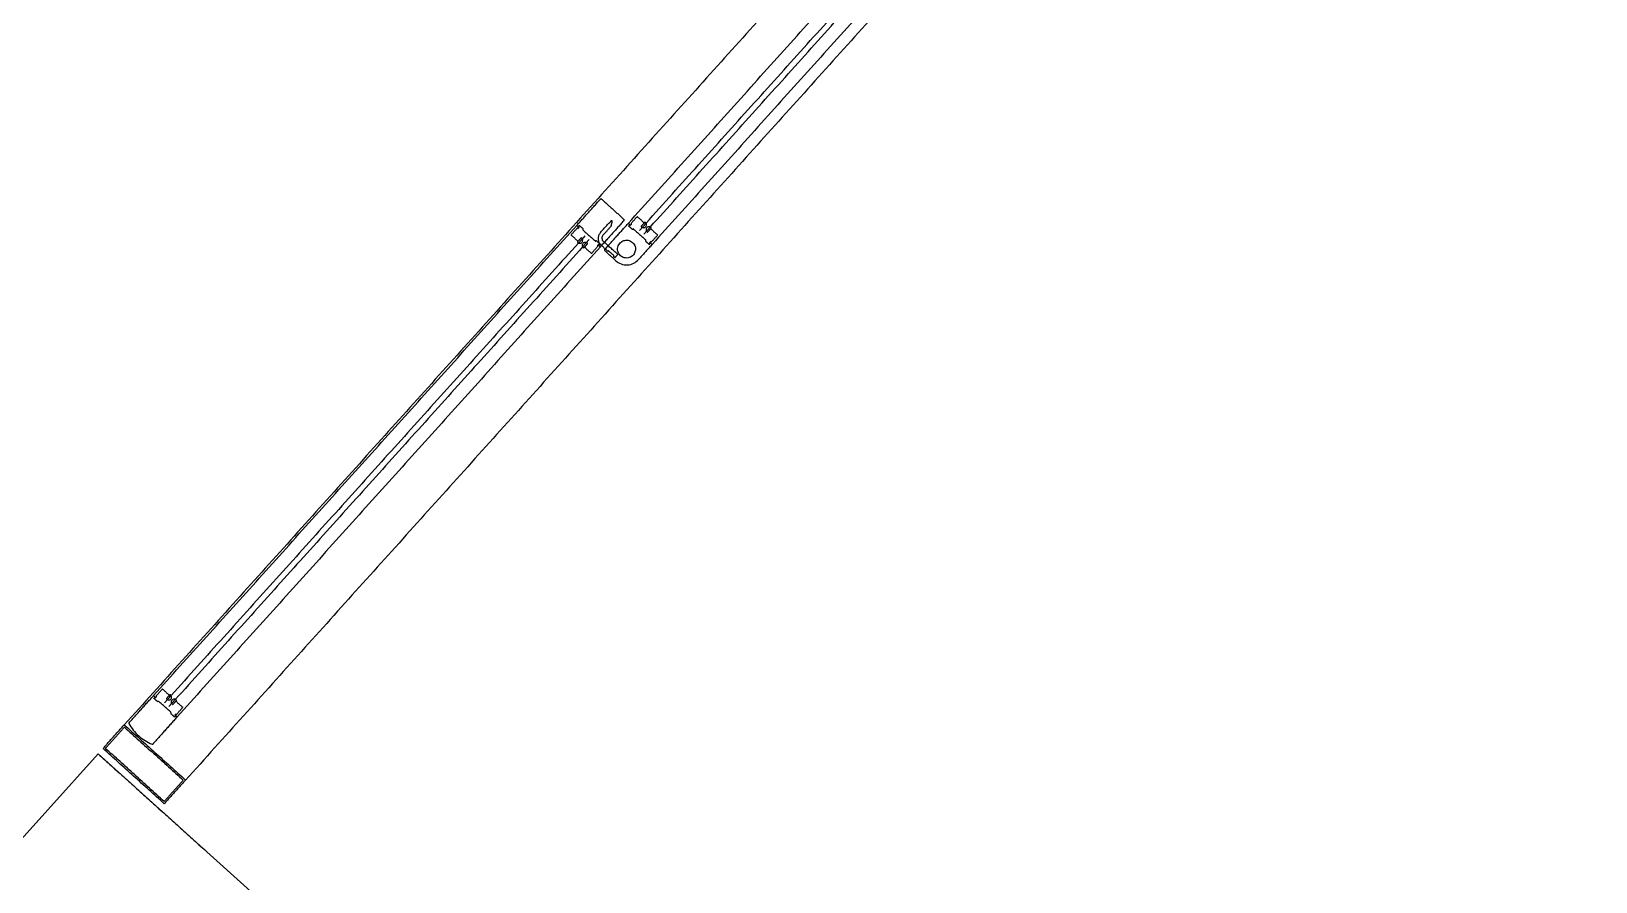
# Model space of a CAD drawing. Header units: millimetres. Extents: x -121354 to 132141, y -64344 to 350.
# Drawn here: x 80973 to 83134, y -30299 to -29124 of the extents above; entities that cross this region are included whole.
import ezdxf

# ---------------------------------------------------------------- set-up
doc = ezdxf.new("R2010")
doc.units = ezdxf.units.MM
for name, color, linetype in [('Block_102ë™_ìƒë¶€ê³¨ì¡°B2_0108', 7, 'CONTINUOUS'), ('Block_SSD_2000', 7, 'CONTINUOUS'), ('Line004', 7, 'CONTINUOUS'), ('Line826', 7, 'CONTINUOUS')]:
    doc.layers.add(name, color=color, linetype=linetype)

msp = doc.modelspace()

# ---------------------------------------------------------------- linework, layer by layer
at = {"layer": 'Block_102ë™_ìƒë¶€ê³¨ì¡°B2_0108'}
msp.add_open_spline([(83018.9, -27952.7), (84906.5, -29652.3)], degree=1, dxfattribs=at)
at = {"layer": 'Block_SSD_2000'}
for points, degree in [([(82380.5, -28661.7, 0), (81101.1, -30082.6, 0)], 1), ([(82465.2, -28738, 0), (81185.9, -30158.9, 0)], 1), ([(81797.7, -29389.7, 0), (82382.6, -28740, 0)], 1), ([(81813.1, -29399.5, 0), (82394, -28754.3, 0)], 1), ([(81819, -29404.9, 0), (82400, -28759.7, 0)], 1), ([(82415.3, -28769.5, 0), (81830.4, -29419.1, 0)], 1), ([(81727, -29392, 0), (81759.1, -29356.3, 0)], 1), ([(81760.5, -29356.2, 0), (81791.7, -29384.3, 0)], 1), ([(81141.5, -30042.2, 0), (81726.3, -29392.7, 0)], 1), ([(81727, -29396.4, 0), (81718.7, -29405.6, 0)], 1), ([(81728.9, -29395, 0), (81726.3, -29392.7, 0)], 1), ([(81727.7, -29396.7, 0), (81727.4, -29396.4, 0)], 1), ([(81729.2, -29395.6, 0), (81728.2, -29396.7, 0)], 1), ([(81729.2, -29395.4, 0), (81729.8, -29392.5, 0)], 1), ([(81729.2, -29395.6, 0), (81729.2, -29395.5, 0), (81729.2, -29395.4, 0)], 2), ([(81729.8, -29392.5, 0), (81735.1, -29397.2, 0)], 1), ([(81735.1, -29397.9, 0), (81735, -29398, 0)], 1), ([(81735, -29399.1, 0), (81751.8, -29414.1, 0)], 1), ([(81758.9, -29402.8, 0), (81773.7, -29386.5, 0)], 1), ([(81791.8, -29385.7, 0), (81759.7, -29421.4, 0)], 1), ([(81762.6, -29406.2, 0), (81773.9, -29393.7, 0)], 1), ([(81764.9, -29426.1, 0), (81797, -29390.4, 0)], 1), ([(81773.9, -29393.7, 0), (81774, -29393.6, 0), (81774.1, -29393.4, 0), (81774.1, -29393.2, 0)], 3), ([(81774.1, -29393.2, 0), (81775.4, -29387.4, 0)], 1), ([(81800.2, -29392, 0), (81797.7, -29389.7, 0)], 1), ([(81800.7, -29392.3, 0), (81797.8, -29393.2, 0)], 1), ([(81797.8, -29393.2, 0), (81803.1, -29397.9, 0)], 1), ([(81800.7, -29392.3, 0), (81800.7, -29392.3, 0), (81800.8, -29392.2, 0)], 2), ([(81800.8, -29392.2, 0), (81801.8, -29391.1, 0)], 1), ([(81801.4, -29390, 0), (81809.7, -29380.8, 0)], 1), ([(81801.8, -29390.7, 0), (81801.4, -29390.4, 0)], 1), ([(81803.8, -29397.9, 0), (81803.9, -29397.8, 0)], 1), ([(81804.9, -29397.7, 0), (81821.7, -29412.8, 0)], 1), ([(81818.9, -29388.6, 0), (81810.2, -29380.7, 0)], 1), ([(81820.3, -29388.5, 0), (81815.6, -29393.7, 0)], 1), ([(81815.6, -29394.4, 0), (81816, -29394.7, 0)], 1), ([(81818.9, -29390, 0), (81818.7, -29390.2, 0)], 1), ([(81821, -29388.5, 0), (81821.4, -29388.8, 0)], 1), ([(81823.8, -29401.8, 0), (81823.4, -29401.4, 0)], 1), ([(81829.2, -29396.5, 0), (81824.5, -29401.7, 0)], 1), ([(81825.9, -29400.2, 0), (81826.1, -29400, 0)], 1), ([(81827.9, -29398, 0), (81827.7, -29398.2, 0)], 1), ([(81829.2, -29395.8, 0), (81828.8, -29395.5, 0)], 1), ([(81829.3, -29397.9, 0), (81838, -29405.8, 0)], 1), ([(81737.7, -29407, 0), (81156.9, -30052, 0)], 1), ([(81743.6, -29412.3, 0), (81162.8, -30057.4, 0)], 1), ([(81759, -29422.2, 0), (81174.2, -30071.7, 0)], 1), ([(81727.4, -29413.9, 0), (81718.7, -29406.1, 0)], 1), ([(81727.5, -29415.3, 0), (81732.2, -29410.1, 0)], 1), ([(81727.5, -29416, 0), (81727.9, -29416.4, 0)], 1), ([(81728.8, -29413.8, 0), (81729, -29413.6, 0)], 1), ([(81732.9, -29410.1, 0), (81733.3, -29410.4, 0)], 1), ([(81735.7, -29423.4, 0), (81735.3, -29423, 0)], 1), ([(81736.4, -29423.3, 0), (81741.1, -29418.1, 0)], 1), ([(81737.8, -29421.9, 0), (81738, -29421.6, 0)], 1), ([(81739.8, -29419.6, 0), (81739.6, -29419.9, 0)], 1), ([(81741.1, -29417.4, 0), (81740.7, -29417.1, 0)], 1), ([(81755.3, -29421.8, 0), (81747, -29431.1, 0)], 1), ([(81752.8, -29414.1, 0), (81752.9, -29414, 0)], 1), ([(81753.6, -29413.9, 0), (81758.9, -29418.6, 0)], 1), ([(81755.9, -29419.6, 0), (81754.9, -29420.7, 0)], 1), ([(81754.9, -29421.2, 0), (81755.3, -29421.5, 0)], 1), ([(81756, -29419.6, 0), (81756, -29419.6, 0), (81755.9, -29419.6, 0)], 2), ([(81758.9, -29418.6, 0), (81756, -29419.6, 0)], 1), ([(81756.5, -29419.9, 0), (81759, -29422.2, 0)], 1), ([(81769.1, -29428.1, 0), (81759.8, -29419.8, 0)], 1), ([(81782.9, -29432.5, 0), (81763.1, -29414.7, 0)], 1), ([(81829.7, -29419.9, 0), (81811.6, -29439.9, 0)], 1), ([(81821.7, -29413.8, 0), (81821.6, -29413.9, 0)], 1), ([(81821.6, -29414.6, 0), (81826.9, -29419.3, 0)], 1), ([(81826.9, -29419.3, 0), (81827.5, -29416.4, 0)], 1), ([(81827.6, -29416.3, 0), (81827.5, -29416.3, 0), (81827.5, -29416.4, 0)], 2), ([(81827.6, -29416.3, 0), (81828.5, -29415.2, 0)], 1), ([(81827.9, -29416.9, 0), (81830.4, -29419.1, 0)], 1), ([(81829, -29415.2, 0), (81829.3, -29415.5, 0)], 1), ([(81829.7, -29415.4, 0), (81838, -29406.2, 0)], 1), ([(81737.8, -29423.3, 0), (81746.5, -29431.1, 0)], 1), ([(81780.6, -29441.6, 0), (81765, -29427.5, 0)], 1), ([(81769.8, -29428.1, 0), (81769.9, -29428, 0)], 1), ([(81777.4, -29434.2, 0), (81770.4, -29427.9, 0)], 1), ([(81777.2, -29434.8, 0), (81777.4, -29434.7, 0)], 1), ([(81778.9, -29437, 0), (81777.3, -29435.5, 0)], 1), ([(81779.3, -29437, 0), (81783, -29432.9, 0)], 1), ([(81107.8, -30079.7, 0), (81140.8, -30043, 0)], 1), ([(81144, -30044.5, 0), (81141.5, -30042.2, 0)], 1), ([(81141.7, -30045.7, 0), (81144.5, -30044.8, 0)], 1), ([(81146.9, -30050.4, 0), (81141.7, -30045.7, 0)], 1), ([(81144.5, -30044.8, 0), (81144.6, -30044.8, 0), (81144.6, -30044.7, 0)], 2), ([(81144.6, -30044.7, 0), (81145.6, -30043.6, 0)], 1), ([(81145.2, -30042.6, 0), (81153.6, -30033.3, 0)], 1), ([(81145.6, -30043.2, 0), (81145.3, -30042.9, 0)], 1), ([(81162.7, -30041.1, 0), (81154, -30033.3, 0)], 1), ([(81164.1, -30041, 0), (81159.4, -30046.2, 0)], 1), ([(81159.5, -30047, 0), (81159.8, -30047.3, 0)], 1), ([(81162.8, -30042.5, 0), (81162.6, -30042.8, 0)], 1), ([(81164.8, -30041, 0), (81165.2, -30041.3, 0)], 1), ([(81173, -30049.1, 0), (81168.3, -30054.3, 0)], 1), ([(81173, -30048.4, 0), (81172.6, -30048, 0)], 1), ([(81147.7, -30050.3, 0), (81147.6, -30050.4, 0)], 1), ([(81165.5, -30065.3, 0), (81148.8, -30050.2, 0)], 1), ([(81165.4, -30066.5, 0), (81165.5, -30066.4, 0)], 1), ([(81170.7, -30071.9, 0), (81165.5, -30067.2, 0)], 1), ([(81167.6, -30054.3, 0), (81167.3, -30054, 0)], 1), ([(81171.3, -30069, 0), (81170.7, -30071.9, 0)], 1), ([(81171.4, -30068.8, 0), (81171.3, -30068.9, 0), (81171.3, -30069, 0)], 2), ([(81171.4, -30068.8, 0), (81172.4, -30067.7, 0)], 1), ([(81171.7, -30069.4, 0), (81174.2, -30071.7, 0)], 1), ([(81172.8, -30067.7, 0), (81173.1, -30068, 0)], 1), ([(81173.1, -30050.5, 0), (81181.8, -30058.3, 0)], 1), ([(81173.5, -30068, 0), (81181.8, -30058.7, 0)], 1), ([(81071.7, -30115.3, 0), (81101.1, -30082.6, 0)], 1), ([(81074.9, -30115.1, 0), (81101.3, -30085.8, 0)], 1), ([(81101.1, -30082.6, 0), (81185.9, -30158.9, 0)], 1), ([(81101.3, -30085.8, 0), (81182.6, -30159, 0)], 1), ([(81173.5, -30072.4, 0), (81140.5, -30109.1, 0)], 1), ([(81065, -30122.7, 0), (81213.6, -30256.5, 0)], 1), ([(81156.4, -30191.6, 0), (81071.7, -30115.3, 0)], 1), ([(81156.2, -30188.3, 0), (81074.9, -30115.1, 0)], 1), ([(81182.6, -30159, 0), (81156.2, -30188.3, 0)], 1), ([(81185.9, -30158.9, 0), (81156.4, -30191.6, 0)], 1)]:
    msp.add_open_spline(points, degree=degree, dxfattribs=at)
for points, knots in [([(81760.5, -29356.2, 0), (81760.4, -29356.1, 0), (81760.1, -29356, 0), (81759.8, -29356, 0), (81759.5, -29356, 0), (81759.3, -29356.1, 0), (81759.1, -29356.3, 0)], [3.141593, 3.141593, 3.141593, 3.141593, 3.926991, 3.926991, 3.926991, 4.712389, 4.712389, 4.712389, 4.712389]), ([(81727, -29392, 0), (81726.8, -29392.1, 0), (81726.7, -29392.4, 0), (81726.7, -29392.7, 0), (81726.8, -29393, 0), (81726.9, -29393.2, 0), (81727.1, -29393.4, 0)], [4.712389, 4.712389, 4.712389, 4.712389, 5.497787, 5.497787, 5.497787, 6.283185, 6.283185, 6.283185, 6.283185]), ([(81727, -29392, 0), (81726.8, -29392.1, 0), (81726.7, -29392.4, 0), (81726.7, -29392.7, 0), (81726.8, -29393, 0), (81726.9, -29393.2, 0), (81727.1, -29393.4, 0)], [4.712389, 4.712389, 4.712389, 4.712389, 5.497787, 5.497787, 5.497787, 6.283185, 6.283185, 6.283185, 6.283185]), ([(81727.4, -29396.4, 0), (81727.4, -29396.3, 0), (81727.3, -29396.3, 0), (81727.2, -29396.3, 0), (81727.2, -29396.3, 0), (81727.1, -29396.4, 0), (81727, -29396.4, 0)], [3.141593, 3.141593, 3.141593, 3.141593, 3.926991, 3.926991, 3.926991, 4.712389, 4.712389, 4.712389, 4.712389]), ([(81727.7, -29396.7, 0), (81727.8, -29396.7, 0), (81727.9, -29396.8, 0), (81728, -29396.8, 0), (81728, -29396.8, 0), (81728.1, -29396.7, 0), (81728.2, -29396.7, 0)], [0, 0, 0, 0, 0.785398, 0.785398, 0.785398, 1.570796, 1.570796, 1.570796, 1.570796]), ([(81728.9, -29395, 0), (81728.9, -29395.1, 0), (81729, -29395.1, 0), (81729.1, -29395.1, 0), (81729.3, -29395, 0), (81729.3, -29394.9, 0), (81729.3, -29394.8, 0)], [0, 0, 0, 0, 1.047198, 1.047198, 1.047198, 2.094395, 2.094395, 2.094395, 2.094395]), ([(81735, -29398, 0), (81734.9, -29398.2, 0), (81734.8, -29398.4, 0), (81734.8, -29398.6, 0), (81734.8, -29398.8, 0), (81734.9, -29399, 0), (81735, -29399.1, 0)], [4.712389, 4.712389, 4.712389, 4.712389, 5.497787, 5.497787, 5.497787, 6.283185, 6.283185, 6.283185, 6.283185]), ([(81735.1, -29397.9, 0), (81735.2, -29397.8, 0), (81735.2, -29397.7, 0), (81735.2, -29397.6, 0), (81735.2, -29397.4, 0), (81735.1, -29397.3, 0), (81735.1, -29397.2, 0)], [1.570796, 1.570796, 1.570796, 1.570796, 2.356194, 2.356194, 2.356194, 3.141593, 3.141593, 3.141593, 3.141593]), ([(81775.4, -29387.4, 0), (81775.4, -29387.2, 0), (81775.4, -29386.9, 0), (81775.3, -29386.7, 0), (81775.2, -29386.5, 0), (81775, -29386.4, 0), (81774.8, -29386.3, 0), (81774.7, -29386.2, 0), (81774.4, -29386.1, 0), (81774.2, -29386.2, 0), (81774, -29386.2, 0), (81773.8, -29386.3, 0), (81773.7, -29386.5, 0)], [2.094395, 2.094395, 2.094395, 2.094395, 2.748894, 2.748894, 2.748894, 3.403392, 3.403392, 3.403392, 4.057891, 4.057891, 4.057891, 4.712389, 4.712389, 4.712389, 4.712389]), ([(81791.8, -29385.7, 0), (81792, -29385.6, 0), (81792.1, -29385.3, 0), (81792.1, -29385, 0), (81792.1, -29384.7, 0), (81791.9, -29384.5, 0), (81791.7, -29384.3, 0)], [1.570796, 1.570796, 1.570796, 1.570796, 2.356194, 2.356194, 2.356194, 3.141593, 3.141593, 3.141593, 3.141593]), ([(81798.4, -29390.4, 0), (81798.3, -29390.2, 0), (81798, -29390.1, 0), (81797.7, -29390.1, 0), (81797.4, -29390.1, 0), (81797.2, -29390.3, 0), (81797, -29390.4, 0)], [3.141593, 3.141593, 3.141593, 3.141593, 3.926991, 3.926991, 3.926991, 4.712389, 4.712389, 4.712389, 4.712389]), ([(81800.1, -29392.5, 0), (81800.2, -29392.4, 0), (81800.3, -29392.4, 0), (81800.3, -29392.2, 0), (81800.3, -29392.1, 0), (81800.3, -29392, 0), (81800.2, -29392, 0)], [1.047198, 1.047198, 1.047198, 1.047198, 2.094395, 2.094395, 2.094395, 3.141593, 3.141593, 3.141593, 3.141593]), ([(81801.4, -29390, 0), (81801.4, -29390.1, 0), (81801.3, -29390.1, 0), (81801.4, -29390.2, 0), (81801.4, -29390.3, 0), (81801.4, -29390.3, 0), (81801.4, -29390.4, 0)], [4.712389, 4.712389, 4.712389, 4.712389, 5.497787, 5.497787, 5.497787, 6.283185, 6.283185, 6.283185, 6.283185]), ([(81801.8, -29391.1, 0), (81801.8, -29391, 0), (81801.9, -29391, 0), (81801.9, -29390.9, 0), (81801.9, -29390.8, 0), (81801.8, -29390.7, 0), (81801.8, -29390.7, 0)], [1.570796, 1.570796, 1.570796, 1.570796, 2.356194, 2.356194, 2.356194, 3.141593, 3.141593, 3.141593, 3.141593]), ([(81803.1, -29397.9, 0), (81803.2, -29398, 0), (81803.3, -29398, 0), (81803.4, -29398, 0), (81803.6, -29398, 0), (81803.7, -29398, 0), (81803.8, -29397.9, 0)], [0, 0, 0, 0, 0.785398, 0.785398, 0.785398, 1.570796, 1.570796, 1.570796, 1.570796]), ([(81804.9, -29397.7, 0), (81804.8, -29397.6, 0), (81804.6, -29397.5, 0), (81804.4, -29397.5, 0), (81804.2, -29397.5, 0), (81804, -29397.6, 0), (81803.9, -29397.8, 0)], [3.141593, 3.141593, 3.141593, 3.141593, 3.926991, 3.926991, 3.926991, 4.712389, 4.712389, 4.712389, 4.712389]), ([(81810.2, -29380.7, 0), (81810.1, -29380.7, 0), (81810, -29380.7, 0), (81810, -29380.7, 0), (81809.9, -29380.7, 0), (81809.8, -29380.7, 0), (81809.7, -29380.8, 0)], [3.141593, 3.141593, 3.141593, 3.141593, 3.926991, 3.926991, 3.926991, 4.712389, 4.712389, 4.712389, 4.712389]), ([(81815.6, -29393.7, 0), (81815.5, -29393.8, 0), (81815.5, -29393.9, 0), (81815.5, -29394.1, 0), (81815.5, -29394.2, 0), (81815.5, -29394.3, 0), (81815.6, -29394.4, 0)], [4.712389, 4.712389, 4.712389, 4.712389, 5.497787, 5.497787, 5.497787, 6.283185, 6.283185, 6.283185, 6.283185]), ([(81816, -29394.7, 0), (81816.4, -29395.1, 0), (81816.8, -29395.3, 0), (81817.3, -29395.5, 0), (81817.8, -29395.7, 0), (81818.3, -29395.8, 0), (81818.9, -29395.8, 0), (81819.4, -29395.7, 0), (81820, -29395.6, 0), (81820.5, -29395.4, 0), (81820.9, -29395.1, 0), (81821.3, -29394.8, 0), (81821.7, -29394.4, 0), (81822, -29394.1, 0), (81822.2, -29393.7, 0), (81822.4, -29393.2, 0), (81822.6, -29392.7, 0), (81822.7, -29392.1, 0), (81822.7, -29391.6, 0), (81822.6, -29391, 0), (81822.5, -29390.5, 0), (81822.3, -29390, 0), (81822, -29389.5, 0), (81821.7, -29389.1, 0), (81821.4, -29388.8, 0)], [0, 0, 0, 0, 0.392699, 0.392699, 0.392699, 0.785398, 0.785398, 0.785398, 1.178097, 1.178097, 1.178097, 1.570796, 1.570796, 1.570796, 1.963495, 1.963495, 1.963495, 2.356194, 2.356194, 2.356194, 2.748894, 2.748894, 2.748894, 3.141593, 3.141593, 3.141593, 3.141593]), ([(81818.9, -29390, 0), (81819.1, -29389.8, 0), (81819.2, -29389.5, 0), (81819.2, -29389.3, 0), (81819.2, -29389, 0), (81819, -29388.7, 0), (81818.9, -29388.6, 0)], [1.570796, 1.570796, 1.570796, 1.570796, 2.356194, 2.356194, 2.356194, 3.141593, 3.141593, 3.141593, 3.141593]), ([(81821, -29388.5, 0), (81820.9, -29388.4, 0), (81820.8, -29388.3, 0), (81820.6, -29388.3, 0), (81820.5, -29388.3, 0), (81820.4, -29388.4, 0), (81820.3, -29388.5, 0)], [3.141593, 3.141593, 3.141593, 3.141593, 3.926991, 3.926991, 3.926991, 4.712389, 4.712389, 4.712389, 4.712389]), ([(81828.8, -29395.5, 0), (81828.4, -29395.2, 0), (81828, -29394.9, 0), (81827.5, -29394.7, 0), (81827, -29394.5, 0), (81826.5, -29394.4, 0), (81825.9, -29394.5, 0), (81825.3, -29394.5, 0), (81824.8, -29394.6, 0), (81824.3, -29394.9, 0), (81823.9, -29395.1, 0), (81823.5, -29395.4, 0), (81823.1, -29395.8, 0), (81822.8, -29396.1, 0), (81822.5, -29396.6, 0), (81822.4, -29397.1, 0), (81822.2, -29397.6, 0), (81822.1, -29398.1, 0), (81822.1, -29398.7, 0), (81822.1, -29399.2, 0), (81822.3, -29399.8, 0), (81822.5, -29400.2, 0), (81822.8, -29400.7, 0), (81823.1, -29401.1, 0), (81823.4, -29401.4, 0)], [3.141593, 3.141593, 3.141593, 3.141593, 3.534292, 3.534292, 3.534292, 3.926991, 3.926991, 3.926991, 4.31969, 4.31969, 4.31969, 4.712389, 4.712389, 4.712389, 5.105088, 5.105088, 5.105088, 5.497787, 5.497787, 5.497787, 5.890486, 5.890486, 5.890486, 6.283185, 6.283185, 6.283185, 6.283185]), ([(81829.3, -29397.9, 0), (81829.1, -29397.8, 0), (81828.8, -29397.7, 0), (81828.5, -29397.7, 0), (81828.3, -29397.7, 0), (81828, -29397.8, 0), (81827.9, -29398, 0)], [3.141593, 3.141593, 3.141593, 3.141593, 3.926991, 3.926991, 3.926991, 4.712389, 4.712389, 4.712389, 4.712389]), ([(81829.2, -29396.5, 0), (81829.3, -29396.4, 0), (81829.3, -29396.3, 0), (81829.3, -29396.2, 0), (81829.3, -29396, 0), (81829.2, -29395.9, 0), (81829.2, -29395.8, 0)], [1.570796, 1.570796, 1.570796, 1.570796, 2.356194, 2.356194, 2.356194, 3.141593, 3.141593, 3.141593, 3.141593]), ([(81718.7, -29405.6, 0), (81718.7, -29405.7, 0), (81718.6, -29405.8, 0), (81718.6, -29405.9, 0), (81718.6, -29405.9, 0), (81718.7, -29406, 0), (81718.7, -29406.1, 0)], [4.712389, 4.712389, 4.712389, 4.712389, 5.497787, 5.497787, 5.497787, 6.283185, 6.283185, 6.283185, 6.283185]), ([(81727.4, -29413.9, 0), (81727.6, -29414.1, 0), (81727.9, -29414.2, 0), (81728.2, -29414.2, 0), (81728.4, -29414.1, 0), (81728.7, -29414, 0), (81728.8, -29413.8, 0)], [0, 0, 0, 0, 0.785398, 0.785398, 0.785398, 1.570796, 1.570796, 1.570796, 1.570796]), ([(81727.5, -29415.3, 0), (81727.4, -29415.4, 0), (81727.4, -29415.5, 0), (81727.4, -29415.7, 0), (81727.4, -29415.8, 0), (81727.5, -29415.9, 0), (81727.5, -29416, 0)], [4.712389, 4.712389, 4.712389, 4.712389, 5.497787, 5.497787, 5.497787, 6.283185, 6.283185, 6.283185, 6.283185]), ([(81727.9, -29416.4, 0), (81728.3, -29416.7, 0), (81728.7, -29416.9, 0), (81729.2, -29417.1, 0), (81729.7, -29417.3, 0), (81730.3, -29417.4, 0), (81730.8, -29417.4, 0), (81731.4, -29417.3, 0), (81731.9, -29417.2, 0), (81732.4, -29417, 0), (81732.8, -29416.7, 0), (81733.3, -29416.4, 0), (81733.6, -29416.1, 0), (81733.9, -29415.7, 0), (81734.2, -29415.3, 0), (81734.3, -29414.8, 0), (81734.5, -29414.3, 0), (81734.6, -29413.7, 0), (81734.6, -29413.2, 0), (81734.6, -29412.6, 0), (81734.4, -29412.1, 0), (81734.2, -29411.6, 0), (81733.9, -29411.1, 0), (81733.6, -29410.7, 0), (81733.3, -29410.4, 0)], [0, 0, 0, 0, 0.392699, 0.392699, 0.392699, 0.785398, 0.785398, 0.785398, 1.178097, 1.178097, 1.178097, 1.570796, 1.570796, 1.570796, 1.963495, 1.963495, 1.963495, 2.356194, 2.356194, 2.356194, 2.748894, 2.748894, 2.748894, 3.141593, 3.141593, 3.141593, 3.141593]), ([(81732.9, -29410.1, 0), (81732.8, -29410, 0), (81732.7, -29409.9, 0), (81732.5, -29409.9, 0), (81732.4, -29410, 0), (81732.3, -29410, 0), (81732.2, -29410.1, 0)], [3.141593, 3.141593, 3.141593, 3.141593, 3.926991, 3.926991, 3.926991, 4.712389, 4.712389, 4.712389, 4.712389]), ([(81740.7, -29417.1, 0), (81740.4, -29416.8, 0), (81739.9, -29416.5, 0), (81739.4, -29416.3, 0), (81738.9, -29416.1, 0), (81738.4, -29416, 0), (81737.8, -29416.1, 0), (81737.3, -29416.1, 0), (81736.7, -29416.3, 0), (81736.2, -29416.5, 0), (81735.8, -29416.7, 0), (81735.4, -29417, 0), (81735.1, -29417.4, 0), (81734.7, -29417.7, 0), (81734.5, -29418.2, 0), (81734.3, -29418.7, 0), (81734.1, -29419.2, 0), (81734, -29419.7, 0), (81734, -29420.3, 0), (81734.1, -29420.8, 0), (81734.2, -29421.4, 0), (81734.4, -29421.9, 0), (81734.7, -29422.3, 0), (81735, -29422.7, 0), (81735.3, -29423, 0)], [3.141593, 3.141593, 3.141593, 3.141593, 3.534292, 3.534292, 3.534292, 3.926991, 3.926991, 3.926991, 4.31969, 4.31969, 4.31969, 4.712389, 4.712389, 4.712389, 5.105088, 5.105088, 5.105088, 5.497787, 5.497787, 5.497787, 5.890486, 5.890486, 5.890486, 6.283185, 6.283185, 6.283185, 6.283185]), ([(81737.8, -29421.9, 0), (81737.6, -29422, 0), (81737.5, -29422.3, 0), (81737.5, -29422.6, 0), (81737.5, -29422.9, 0), (81737.7, -29423.1, 0), (81737.8, -29423.3, 0)], [4.712389, 4.712389, 4.712389, 4.712389, 5.497787, 5.497787, 5.497787, 6.283185, 6.283185, 6.283185, 6.283185]), ([(81741.1, -29418.1, 0), (81741.2, -29418.1, 0), (81741.2, -29417.9, 0), (81741.2, -29417.8, 0), (81741.2, -29417.6, 0), (81741.2, -29417.5, 0), (81741.1, -29417.4, 0)], [1.570796, 1.570796, 1.570796, 1.570796, 2.356194, 2.356194, 2.356194, 3.141593, 3.141593, 3.141593, 3.141593]), ([(81751.8, -29414.1, 0), (81751.9, -29414.3, 0), (81752.1, -29414.4, 0), (81752.3, -29414.3, 0), (81752.5, -29414.3, 0), (81752.7, -29414.2, 0), (81752.8, -29414.1, 0)], [0, 0, 0, 0, 0.785398, 0.785398, 0.785398, 1.570796, 1.570796, 1.570796, 1.570796]), ([(81753.6, -29413.9, 0), (81753.6, -29413.9, 0), (81753.4, -29413.8, 0), (81753.3, -29413.8, 0), (81753.1, -29413.8, 0), (81753, -29413.9, 0), (81752.9, -29414, 0)], [3.141593, 3.141593, 3.141593, 3.141593, 3.926991, 3.926991, 3.926991, 4.712389, 4.712389, 4.712389, 4.712389]), ([(81754.9, -29420.7, 0), (81754.9, -29420.8, 0), (81754.8, -29420.9, 0), (81754.8, -29421, 0), (81754.8, -29421, 0), (81754.9, -29421.1, 0), (81754.9, -29421.2, 0)], [4.712389, 4.712389, 4.712389, 4.712389, 5.497787, 5.497787, 5.497787, 6.283185, 6.283185, 6.283185, 6.283185]), ([(81755.3, -29421.8, 0), (81755.3, -29421.8, 0), (81755.4, -29421.7, 0), (81755.4, -29421.6, 0), (81755.3, -29421.6, 0), (81755.3, -29421.5, 0), (81755.3, -29421.5, 0)], [1.570796, 1.570796, 1.570796, 1.570796, 2.356194, 2.356194, 2.356194, 3.141593, 3.141593, 3.141593, 3.141593]), ([(81758.9, -29402.8, 0), (81758, -29403.9, 0), (81757.2, -29405.2, 0), (81756.6, -29406.7, 0), (81756, -29408.2, 0), (81755.8, -29409.8, 0), (81755.9, -29411.5, 0), (81755.9, -29413.1, 0), (81756.4, -29414.8, 0), (81757.1, -29416.2, 0), (81757.8, -29417.6, 0), (81758.8, -29418.8, 0), (81759.8, -29419.8, 0)], [4.712389, 4.712389, 4.712389, 4.712389, 5.105088, 5.105088, 5.105088, 5.497787, 5.497787, 5.497787, 5.890486, 5.890486, 5.890486, 6.283185, 6.283185, 6.283185, 6.283185]), ([(81756.6, -29419.4, 0), (81756.5, -29419.4, 0), (81756.4, -29419.5, 0), (81756.4, -29419.6, 0), (81756.4, -29419.7, 0), (81756.4, -29419.8, 0), (81756.5, -29419.9, 0)], [4.18879, 4.18879, 4.18879, 4.18879, 5.235988, 5.235988, 5.235988, 6.283185, 6.283185, 6.283185, 6.283185]), ([(81758.3, -29421.5, 0), (81758.5, -29421.7, 0), (81758.7, -29421.8, 0), (81759, -29421.7, 0), (81759.3, -29421.7, 0), (81759.5, -29421.6, 0), (81759.7, -29421.4, 0)], [0, 0, 0, 0, 0.785398, 0.785398, 0.785398, 1.570796, 1.570796, 1.570796, 1.570796]), ([(81758.3, -29421.5, 0), (81758.5, -29421.7, 0), (81758.7, -29421.8, 0), (81759, -29421.7, 0), (81759.3, -29421.7, 0), (81759.5, -29421.6, 0), (81759.7, -29421.4, 0)], [0, 0, 0, 0, 0.785398, 0.785398, 0.785398, 1.570796, 1.570796, 1.570796, 1.570796]), ([(81762.6, -29406.2, 0), (81762.2, -29406.7, 0), (81761.8, -29407.4, 0), (81761.5, -29408.1, 0), (81761.2, -29408.8, 0), (81761.1, -29409.7, 0), (81761.1, -29410.5, 0), (81761.2, -29411.3, 0), (81761.4, -29412.2, 0), (81761.7, -29412.9, 0), (81762.1, -29413.6, 0), (81762.6, -29414.2, 0), (81763.1, -29414.7, 0)], [4.712389, 4.712389, 4.712389, 4.712389, 5.105088, 5.105088, 5.105088, 5.497787, 5.497787, 5.497787, 5.890486, 5.890486, 5.890486, 6.283185, 6.283185, 6.283185, 6.283185]), ([(81786.9, -29434.5, 0), (81787.6, -29435.1, 0), (81788.4, -29435.7, 0), (81789.2, -29436.1, 0), (81790.1, -29436.6, 0), (81791.1, -29437, 0), (81792.1, -29437.3, 0), (81793.2, -29437.6, 0), (81794.3, -29437.7, 0), (81795.5, -29437.7, 0), (81796.7, -29437.6, 0), (81797.8, -29437.4, 0), (81799, -29437.1, 0), (81800.1, -29436.7, 0), (81801.2, -29436.2, 0), (81802.1, -29435.5, 0), (81803.1, -29434.9, 0), (81803.9, -29434.1, 0), (81804.6, -29433.2, 0), (81805.3, -29432.4, 0), (81805.9, -29431.5, 0), (81806.3, -29430.6, 0), (81806.7, -29429.7, 0), (81807, -29428.8, 0), (81807.2, -29427.9, 0), (81807.4, -29427.1, 0), (81807.5, -29426.1, 0), (81807.5, -29425.1, 0), (81807.4, -29424.1, 0), (81807.3, -29423.1, 0), (81807, -29422, 0), (81806.7, -29421, 0), (81806.2, -29419.9, 0), (81805.6, -29418.9, 0), (81805, -29417.9, 0), (81804.3, -29417, 0), (81803.4, -29416.2, 0), (81802.5, -29415.4, 0), (81801.5, -29414.8, 0), (81800.5, -29414.3, 0), (81799.4, -29413.8, 0), (81798.3, -29413.4, 0), (81797.3, -29413.2, 0), (81796.2, -29413.1, 0), (81795.1, -29413, 0), (81794.1, -29413.1, 0), (81793.1, -29413.2, 0), (81792.2, -29413.4, 0), (81791.4, -29413.7, 0), (81790.5, -29413.9, 0), (81789.6, -29414.3, 0), (81788.8, -29414.8, 0), (81787.9, -29415.4, 0), (81787.1, -29416, 0), (81786.3, -29416.8, 0), (81785.6, -29417.6, 0), (81784.9, -29418.5, 0), (81784.3, -29419.5, 0), (81783.8, -29420.5, 0), (81783.4, -29421.6, 0), (81783.1, -29422.8, 0), (81782.9, -29424, 0), (81782.8, -29425.2, 0), (81782.9, -29426.3, 0), (81783, -29427.5, 0), (81783.2, -29428.6, 0), (81783.6, -29429.6, 0), (81784, -29430.6, 0), (81784.5, -29431.6, 0), (81785.1, -29432.4, 0), (81785.6, -29433.2, 0), (81786.3, -29433.9, 0), (81786.9, -29434.5, 0)], [0, 0, 0, 0, 0.261799, 0.261799, 0.261799, 0.523599, 0.523599, 0.523599, 0.785398, 0.785398, 0.785398, 1.047198, 1.047198, 1.047198, 1.308997, 1.308997, 1.308997, 1.570796, 1.570796, 1.570796, 1.832596, 1.832596, 1.832596, 2.094395, 2.094395, 2.094395, 2.356194, 2.356194, 2.356194, 2.617994, 2.617994, 2.617994, 2.879793, 2.879793, 2.879793, 3.141593, 3.141593, 3.141593, 3.403392, 3.403392, 3.403392, 3.665191, 3.665191, 3.665191, 3.926991, 3.926991, 3.926991, 4.18879, 4.18879, 4.18879, 4.45059, 4.45059, 4.45059, 4.712389, 4.712389, 4.712389, 4.974188, 4.974188, 4.974188, 5.235988, 5.235988, 5.235988, 5.497787, 5.497787, 5.497787, 5.759587, 5.759587, 5.759587, 6.021386, 6.021386, 6.021386, 6.283185, 6.283185, 6.283185, 6.283185]), ([(81821.6, -29413.9, 0), (81821.5, -29414, 0), (81821.5, -29414.1, 0), (81821.5, -29414.3, 0), (81821.5, -29414.4, 0), (81821.6, -29414.6, 0), (81821.6, -29414.6, 0)], [4.712389, 4.712389, 4.712389, 4.712389, 5.497787, 5.497787, 5.497787, 6.283185, 6.283185, 6.283185, 6.283185]), ([(81821.7, -29413.8, 0), (81821.8, -29413.7, 0), (81821.9, -29413.5, 0), (81821.9, -29413.3, 0), (81821.9, -29413.1, 0), (81821.8, -29412.9, 0), (81821.7, -29412.8, 0)], [1.570796, 1.570796, 1.570796, 1.570796, 2.356194, 2.356194, 2.356194, 3.141593, 3.141593, 3.141593, 3.141593]), ([(81823.8, -29401.8, 0), (81823.9, -29401.9, 0), (81824, -29401.9, 0), (81824.2, -29401.9, 0), (81824.3, -29401.9, 0), (81824.4, -29401.8, 0), (81824.5, -29401.7, 0)], [0, 0, 0, 0, 0.785398, 0.785398, 0.785398, 1.570796, 1.570796, 1.570796, 1.570796]), ([(81827.9, -29416.9, 0), (81827.8, -29416.8, 0), (81827.7, -29416.8, 0), (81827.6, -29416.8, 0), (81827.4, -29416.8, 0), (81827.4, -29416.9, 0), (81827.4, -29417, 0)], [3.141593, 3.141593, 3.141593, 3.141593, 4.18879, 4.18879, 4.18879, 5.235988, 5.235988, 5.235988, 5.235988]), ([(81829, -29415.2, 0), (81828.9, -29415.1, 0), (81828.8, -29415.1, 0), (81828.8, -29415.1, 0), (81828.7, -29415.1, 0), (81828.6, -29415.1, 0), (81828.5, -29415.2, 0)], [3.141593, 3.141593, 3.141593, 3.141593, 3.926991, 3.926991, 3.926991, 4.712389, 4.712389, 4.712389, 4.712389]), ([(81829.3, -29415.5, 0), (81829.3, -29415.5, 0), (81829.4, -29415.5, 0), (81829.5, -29415.5, 0), (81829.6, -29415.5, 0), (81829.6, -29415.5, 0), (81829.7, -29415.4, 0)], [0, 0, 0, 0, 0.785398, 0.785398, 0.785398, 1.570796, 1.570796, 1.570796, 1.570796]), ([(81829.7, -29419.9, 0), (81829.9, -29419.7, 0), (81830, -29419.4, 0), (81830, -29419.2, 0), (81830, -29418.9, 0), (81829.8, -29418.6, 0), (81829.6, -29418.5, 0)], [1.570796, 1.570796, 1.570796, 1.570796, 2.356194, 2.356194, 2.356194, 3.141593, 3.141593, 3.141593, 3.141593]), ([(81838, -29406.2, 0), (81838, -29406.1, 0), (81838.1, -29406.1, 0), (81838.1, -29406, 0), (81838.1, -29405.9, 0), (81838, -29405.8, 0), (81838, -29405.8, 0)], [1.570796, 1.570796, 1.570796, 1.570796, 2.356194, 2.356194, 2.356194, 3.141593, 3.141593, 3.141593, 3.141593]), ([(81735.7, -29423.4, 0), (81735.8, -29423.5, 0), (81735.9, -29423.5, 0), (81736.1, -29423.5, 0), (81736.2, -29423.5, 0), (81736.3, -29423.4, 0), (81736.4, -29423.3, 0)], [0, 0, 0, 0, 0.785398, 0.785398, 0.785398, 1.570796, 1.570796, 1.570796, 1.570796]), ([(81746.5, -29431.1, 0), (81746.6, -29431.1, 0), (81746.7, -29431.2, 0), (81746.8, -29431.2, 0), (81746.8, -29431.2, 0), (81746.9, -29431.1, 0), (81747, -29431.1, 0)], [0, 0, 0, 0, 0.785398, 0.785398, 0.785398, 1.570796, 1.570796, 1.570796, 1.570796]), ([(81764.9, -29426.1, 0), (81764.7, -29426.3, 0), (81764.6, -29426.5, 0), (81764.6, -29426.8, 0), (81764.7, -29427.1, 0), (81764.8, -29427.4, 0), (81765, -29427.5, 0)], [4.712389, 4.712389, 4.712389, 4.712389, 5.497787, 5.497787, 5.497787, 6.283185, 6.283185, 6.283185, 6.283185]), ([(81769.1, -29428.1, 0), (81769.2, -29428.2, 0), (81769.3, -29428.3, 0), (81769.5, -29428.3, 0), (81769.6, -29428.3, 0), (81769.7, -29428.2, 0), (81769.8, -29428.1, 0)], [0, 0, 0, 0, 0.785398, 0.785398, 0.785398, 1.570796, 1.570796, 1.570796, 1.570796]), ([(81770.4, -29427.9, 0), (81770.3, -29427.9, 0), (81770.2, -29427.9, 0), (81770.2, -29427.9, 0), (81770.1, -29427.9, 0), (81770, -29427.9, 0), (81769.9, -29428, 0)], [3.141593, 3.141593, 3.141593, 3.141593, 3.926991, 3.926991, 3.926991, 4.712389, 4.712389, 4.712389, 4.712389]), ([(81777.2, -29434.8, 0), (81777.2, -29434.9, 0), (81777.1, -29435, 0), (81777.1, -29435.2, 0), (81777.1, -29435.3, 0), (81777.2, -29435.4, 0), (81777.3, -29435.5, 0)], [4.712389, 4.712389, 4.712389, 4.712389, 5.497787, 5.497787, 5.497787, 6.283185, 6.283185, 6.283185, 6.283185]), ([(81777.4, -29434.7, 0), (81777.4, -29434.6, 0), (81777.5, -29434.5, 0), (81777.5, -29434.4, 0), (81777.5, -29434.4, 0), (81777.4, -29434.3, 0), (81777.4, -29434.2, 0)], [1.570796, 1.570796, 1.570796, 1.570796, 2.356194, 2.356194, 2.356194, 3.141593, 3.141593, 3.141593, 3.141593]), ([(81778.9, -29437, 0), (81779, -29437, 0), (81779.1, -29437.1, 0), (81779.1, -29437.1, 0), (81779.2, -29437.1, 0), (81779.3, -29437, 0), (81779.3, -29437, 0)], [0, 0, 0, 0, 0.785398, 0.785398, 0.785398, 1.570796, 1.570796, 1.570796, 1.570796]), ([(81780.6, -29441.6, 0), (81782.5, -29443.3, 0), (81784.9, -29444.8, 0), (81787.6, -29445.8, 0), (81790.4, -29446.9, 0), (81793.4, -29447.3, 0), (81796.4, -29447.2, 0), (81799.5, -29447, 0), (81802.5, -29446.2, 0), (81805.1, -29444.9, 0), (81807.7, -29443.6, 0), (81809.9, -29441.9, 0), (81811.6, -29439.9, 0)], [0, 0, 0, 0, 0.392699, 0.392699, 0.392699, 0.785398, 0.785398, 0.785398, 1.178097, 1.178097, 1.178097, 1.570796, 1.570796, 1.570796, 1.570796]), ([(81783, -29432.9, 0), (81783, -29432.9, 0), (81783, -29432.8, 0), (81783, -29432.7, 0), (81783, -29432.6, 0), (81783, -29432.6, 0), (81782.9, -29432.5, 0)], [1.570796, 1.570796, 1.570796, 1.570796, 2.356194, 2.356194, 2.356194, 3.141593, 3.141593, 3.141593, 3.141593]), ([(81142.2, -30042.9, 0), (81142.1, -30042.7, 0), (81141.8, -30042.6, 0), (81141.5, -30042.6, 0), (81141.2, -30042.7, 0), (81141, -30042.8, 0), (81140.8, -30043, 0)], [3.141593, 3.141593, 3.141593, 3.141593, 3.926991, 3.926991, 3.926991, 4.712389, 4.712389, 4.712389, 4.712389]), ([(81143.9, -30045, 0), (81144, -30045, 0), (81144.1, -30044.9, 0), (81144.1, -30044.8, 0), (81144.2, -30044.7, 0), (81144.1, -30044.6, 0), (81144, -30044.5, 0)], [1.047198, 1.047198, 1.047198, 1.047198, 2.094395, 2.094395, 2.094395, 3.141593, 3.141593, 3.141593, 3.141593]), ([(81145.2, -30042.6, 0), (81145.2, -30042.6, 0), (81145.2, -30042.7, 0), (81145.2, -30042.7, 0), (81145.2, -30042.8, 0), (81145.2, -30042.9, 0), (81145.3, -30042.9, 0)], [4.712389, 4.712389, 4.712389, 4.712389, 5.497787, 5.497787, 5.497787, 6.283185, 6.283185, 6.283185, 6.283185]), ([(81145.6, -30043.6, 0), (81145.7, -30043.6, 0), (81145.7, -30043.5, 0), (81145.7, -30043.4, 0), (81145.7, -30043.3, 0), (81145.6, -30043.3, 0), (81145.6, -30043.2, 0)], [1.570796, 1.570796, 1.570796, 1.570796, 2.356194, 2.356194, 2.356194, 3.141593, 3.141593, 3.141593, 3.141593]), ([(81148.8, -30050.2, 0), (81148.6, -30050.1, 0), (81148.4, -30050, 0), (81148.2, -30050, 0), (81148, -30050.1, 0), (81147.8, -30050.2, 0), (81147.7, -30050.3, 0)], [3.141593, 3.141593, 3.141593, 3.141593, 3.926991, 3.926991, 3.926991, 4.712389, 4.712389, 4.712389, 4.712389]), ([(81154, -30033.3, 0), (81153.9, -30033.2, 0), (81153.9, -30033.2, 0), (81153.8, -30033.2, 0), (81153.7, -30033.2, 0), (81153.6, -30033.3, 0), (81153.6, -30033.3, 0)], [3.141593, 3.141593, 3.141593, 3.141593, 3.926991, 3.926991, 3.926991, 4.712389, 4.712389, 4.712389, 4.712389]), ([(81159.4, -30046.2, 0), (81159.3, -30046.3, 0), (81159.3, -30046.5, 0), (81159.3, -30046.6, 0), (81159.3, -30046.7, 0), (81159.4, -30046.9, 0), (81159.5, -30047, 0)], [4.712389, 4.712389, 4.712389, 4.712389, 5.497787, 5.497787, 5.497787, 6.283185, 6.283185, 6.283185, 6.283185]), ([(81159.8, -30047.3, 0), (81160.2, -30047.6, 0), (81160.6, -30047.9, 0), (81161.1, -30048.1, 0), (81161.6, -30048.2, 0), (81162.2, -30048.3, 0), (81162.7, -30048.3, 0), (81163.3, -30048.3, 0), (81163.8, -30048.1, 0), (81164.3, -30047.9, 0), (81164.8, -30047.7, 0), (81165.2, -30047.3, 0), (81165.5, -30047, 0), (81165.8, -30046.6, 0), (81166.1, -30046.2, 0), (81166.3, -30045.7, 0), (81166.4, -30045.2, 0), (81166.5, -30044.7, 0), (81166.5, -30044.1, 0), (81166.5, -30043.6, 0), (81166.3, -30043, 0), (81166.1, -30042.5, 0), (81165.8, -30042.1, 0), (81165.5, -30041.7, 0), (81165.2, -30041.3, 0)], [0, 0, 0, 0, 0.392699, 0.392699, 0.392699, 0.785398, 0.785398, 0.785398, 1.178097, 1.178097, 1.178097, 1.570796, 1.570796, 1.570796, 1.963495, 1.963495, 1.963495, 2.356194, 2.356194, 2.356194, 2.748894, 2.748894, 2.748894, 3.141593, 3.141593, 3.141593, 3.141593]), ([(81162.8, -30042.5, 0), (81162.9, -30042.4, 0), (81163, -30042.1, 0), (81163, -30041.8, 0), (81163, -30041.5, 0), (81162.9, -30041.3, 0), (81162.7, -30041.1, 0)], [1.570796, 1.570796, 1.570796, 1.570796, 2.356194, 2.356194, 2.356194, 3.141593, 3.141593, 3.141593, 3.141593]), ([(81164.8, -30041, 0), (81164.7, -30040.9, 0), (81164.6, -30040.9, 0), (81164.4, -30040.9, 0), (81164.3, -30040.9, 0), (81164.2, -30041, 0), (81164.1, -30041, 0)], [3.141593, 3.141593, 3.141593, 3.141593, 3.926991, 3.926991, 3.926991, 4.712389, 4.712389, 4.712389, 4.712389]), ([(81172.6, -30048, 0), (81172.3, -30047.7, 0), (81171.8, -30047.4, 0), (81171.3, -30047.3, 0), (81170.8, -30047.1, 0), (81170.3, -30047, 0), (81169.7, -30047, 0), (81169.2, -30047, 0), (81168.6, -30047.2, 0), (81168.2, -30047.4, 0), (81167.7, -30047.7, 0), (81167.3, -30048, 0), (81167, -30048.3, 0), (81166.6, -30048.7, 0), (81166.4, -30049.1, 0), (81166.2, -30049.6, 0), (81166, -30050.1, 0), (81165.9, -30050.7, 0), (81165.9, -30051.2, 0), (81166, -30051.8, 0), (81166.1, -30052.3, 0), (81166.4, -30052.8, 0), (81166.6, -30053.3, 0), (81166.9, -30053.7, 0), (81167.3, -30054, 0)], [3.141593, 3.141593, 3.141593, 3.141593, 3.534292, 3.534292, 3.534292, 3.926991, 3.926991, 3.926991, 4.31969, 4.31969, 4.31969, 4.712389, 4.712389, 4.712389, 5.105088, 5.105088, 5.105088, 5.497787, 5.497787, 5.497787, 5.890486, 5.890486, 5.890486, 6.283185, 6.283185, 6.283185, 6.283185]), ([(81173, -30049.1, 0), (81173.1, -30049, 0), (81173.2, -30048.9, 0), (81173.1, -30048.7, 0), (81173.1, -30048.6, 0), (81173.1, -30048.4, 0), (81173, -30048.4, 0)], [1.570796, 1.570796, 1.570796, 1.570796, 2.356194, 2.356194, 2.356194, 3.141593, 3.141593, 3.141593, 3.141593]), ([(81146.9, -30050.4, 0), (81147, -30050.5, 0), (81147.1, -30050.6, 0), (81147.3, -30050.6, 0), (81147.4, -30050.6, 0), (81147.5, -30050.5, 0), (81147.6, -30050.4, 0)], [0, 0, 0, 0, 0.785398, 0.785398, 0.785398, 1.570796, 1.570796, 1.570796, 1.570796]), ([(81165.4, -30066.5, 0), (81165.4, -30066.5, 0), (81165.3, -30066.7, 0), (81165.3, -30066.8, 0), (81165.3, -30067, 0), (81165.4, -30067.1, 0), (81165.5, -30067.2, 0)], [4.712389, 4.712389, 4.712389, 4.712389, 5.497787, 5.497787, 5.497787, 6.283185, 6.283185, 6.283185, 6.283185]), ([(81165.5, -30066.4, 0), (81165.7, -30066.2, 0), (81165.7, -30066, 0), (81165.7, -30065.8, 0), (81165.7, -30065.6, 0), (81165.6, -30065.4, 0), (81165.5, -30065.3, 0)], [1.570796, 1.570796, 1.570796, 1.570796, 2.356194, 2.356194, 2.356194, 3.141593, 3.141593, 3.141593, 3.141593]), ([(81167.6, -30054.3, 0), (81167.7, -30054.4, 0), (81167.9, -30054.4, 0), (81168, -30054.4, 0), (81168.1, -30054.4, 0), (81168.3, -30054.4, 0), (81168.3, -30054.3, 0)], [0, 0, 0, 0, 0.785398, 0.785398, 0.785398, 1.570796, 1.570796, 1.570796, 1.570796]), ([(81171.7, -30069.4, 0), (81171.6, -30069.3, 0), (81171.5, -30069.3, 0), (81171.4, -30069.3, 0), (81171.3, -30069.4, 0), (81171.2, -30069.5, 0), (81171.2, -30069.6, 0)], [3.141593, 3.141593, 3.141593, 3.141593, 4.18879, 4.18879, 4.18879, 5.235988, 5.235988, 5.235988, 5.235988]), ([(81173.1, -30050.5, 0), (81172.9, -30050.3, 0), (81172.6, -30050.2, 0), (81172.4, -30050.2, 0), (81172.1, -30050.2, 0), (81171.8, -30050.4, 0), (81171.7, -30050.6, 0)], [3.141593, 3.141593, 3.141593, 3.141593, 3.926991, 3.926991, 3.926991, 4.712389, 4.712389, 4.712389, 4.712389]), ([(81172.8, -30067.7, 0), (81172.7, -30067.7, 0), (81172.7, -30067.6, 0), (81172.6, -30067.6, 0), (81172.5, -30067.6, 0), (81172.4, -30067.7, 0), (81172.4, -30067.7, 0)], [3.141593, 3.141593, 3.141593, 3.141593, 3.926991, 3.926991, 3.926991, 4.712389, 4.712389, 4.712389, 4.712389]), ([(81173.1, -30068, 0), (81173.2, -30068, 0), (81173.2, -30068.1, 0), (81173.3, -30068.1, 0), (81173.4, -30068.1, 0), (81173.4, -30068, 0), (81173.5, -30068, 0)], [0, 0, 0, 0, 0.785398, 0.785398, 0.785398, 1.570796, 1.570796, 1.570796, 1.570796]), ([(81173.5, -30072.4, 0), (81173.7, -30072.2, 0), (81173.8, -30072, 0), (81173.8, -30071.7, 0), (81173.8, -30071.4, 0), (81173.6, -30071.2, 0), (81173.5, -30071, 0)], [1.570796, 1.570796, 1.570796, 1.570796, 2.356194, 2.356194, 2.356194, 3.141593, 3.141593, 3.141593, 3.141593]), ([(81181.8, -30058.7, 0), (81181.9, -30058.7, 0), (81181.9, -30058.6, 0), (81181.9, -30058.5, 0), (81181.9, -30058.4, 0), (81181.8, -30058.4, 0), (81181.8, -30058.3, 0)], [1.570796, 1.570796, 1.570796, 1.570796, 2.356194, 2.356194, 2.356194, 3.141593, 3.141593, 3.141593, 3.141593]), ([(81107.8, -30079.7, 0), (81107.7, -30079.8, 0), (81107.6, -30080, 0), (81107.5, -30080.2, 0), (81107.5, -30080.4, 0), (81107.6, -30080.7, 0), (81107.6, -30080.8, 0)], [4.712389, 4.712389, 4.712389, 4.712389, 5.327869, 5.327869, 5.327869, 5.943348, 5.943348, 5.943348, 5.943348]), ([(81107.8, -30079.7, 0), (81107.7, -30079.8, 0), (81107.6, -30080, 0), (81107.5, -30080.2, 0), (81107.5, -30080.4, 0), (81107.6, -30080.7, 0), (81107.6, -30080.8, 0)], [4.712389, 4.712389, 4.712389, 4.712389, 5.327869, 5.327869, 5.327869, 5.943348, 5.943348, 5.943348, 5.943348]), ([(81107.6, -30080.8, 0), (81109.3, -30083.9, 0), (81111.3, -30087, 0), (81113.6, -30089.8, 0), (81115.8, -30092.7, 0), (81118.3, -30095.4, 0), (81121.1, -30097.8, 0), (81123.8, -30100.3, 0), (81126.7, -30102.5, 0), (81129.8, -30104.4, 0), (81132.9, -30106.4, 0), (81136.1, -30108, 0), (81139.4, -30109.4, 0)], [5.9433484, 5.9433484, 5.9433484, 5.9433484, 6.1132668, 6.1132668, 6.1132668, 6.2831853, 6.2831853, 6.2831853, 6.4531038, 6.4531038, 6.4531038, 6.6230222, 6.6230222, 6.6230222, 6.6230222]), ([(81139.4, -30109.4, 0), (81139.5, -30109.5, 0), (81139.8, -30109.5, 0), (81140, -30109.4, 0), (81140.2, -30109.4, 0), (81140.4, -30109.3, 0), (81140.5, -30109.1, 0)], [0.339837, 0.339837, 0.339837, 0.339837, 0.955317, 0.955317, 0.955317, 1.570796, 1.570796, 1.570796, 1.570796]), ([(81139.4, -30109.4, 0), (81139.5, -30109.5, 0), (81139.8, -30109.5, 0), (81140, -30109.4, 0), (81140.2, -30109.4, 0), (81140.4, -30109.3, 0), (81140.5, -30109.1, 0)], [0.339837, 0.339837, 0.339837, 0.339837, 0.955317, 0.955317, 0.955317, 1.570796, 1.570796, 1.570796, 1.570796])]:
    msp.add_open_spline(points, degree=3, knots=knots, dxfattribs=at)
at = {"layer": 'Line004'}
msp.add_line((81065, -30122.7), (80278.8, -30995.9), dxfattribs=at)
at = {"layer": 'Line826'}
msp.add_line((81065, -30122.7), (82811.4, -31695.2), dxfattribs=at)

doc.saveas('drawing.dxf')
